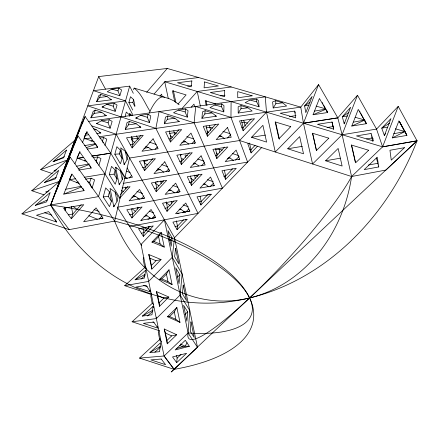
<?xml version="1.0" encoding="UTF-8"?>
<svg xmlns="http://www.w3.org/2000/svg" width="439" height="439" viewBox="0 0 439 439"><rect width="100%" height="100%" fill="white"/><g stroke="black" fill="none" stroke-linecap="round" stroke-linejoin="round"><path stroke-width="0.66" d="M123.145 183.354L247.618 162.09L230.958 117.372L231.106 101.585L164.729 81.753L154.067 94.05M225.58 179.381L221.953 170.766L236.253 168.296L225.58 179.381L225.646 176.034L224.373 170.129M223.802 111.879L223.972 105.673L221.788 103.977L214.77 104.959L209.979 107.643L223.802 111.879L221.58 106.825L221.788 103.977M238.212 113.032L240.967 108.757L241.055 105.601L247.931 107.758L252.14 111.012L238.212 113.032L238.157 106.803L241.055 105.601M216.828 158.589L212.942 149.359L227.819 146.955L216.828 158.589L216.959 155.28L215.56 148.772M207.433 136.282L203.257 126.355L218.759 124.045L207.433 136.282L207.647 133.022L206.116 125.905M208.53 194.307L211.241 194.263L200.925 204.975L201.166 201.501L200.063 196.332M187.656 311.855L186.915 321.282L183.579 305.335L187.656 311.855L184.912 314.522M201.94 118.3L202.461 111.879L205.189 110.683L212.042 112.9L216.383 116.203L201.94 118.3L204.821 113.937L205.189 110.683M176.708 362.647L172.543 356.951L186.608 353.291L176.708 362.647L177.109 358.164L176.549 355.491M191.47 185.434L187.277 176.769L202.083 174.212L191.47 185.434L191.788 181.987L190.51 175.979M160.098 339.122L139.525 358.092L164.087 355.985L188.106 332.998L164.416 219.818L141.034 244.479L164.087 355.985L174.124 369.358L197.517 347.353L188.106 332.998L189.796 310.571L180.155 295.019L182.125 274.029L172.258 257.292L174.508 237.724L116.159 134.235L91.817 125.889M179.891 274.819L179.03 283.632L175.715 267.795L179.891 274.819L177.625 277.097M141.748 245.599L117.389 207.252L222.408 188.166L194.109 122.783L195.728 106.501L230.958 117.372M185.06 219.401L187.069 219.357L177.093 229.712L177.493 226.129L176.374 220.812M181.34 164.499L176.84 155.192L192.255 152.701L181.34 164.499L181.746 161.086L180.341 154.462M187.294 117.12L188.046 110.721L185.631 109.02L178.36 110.035L173.542 112.757L187.294 117.12L185.137 111.956L185.631 109.02M172.181 238.026L171.199 246.235L167.907 230.508L172.181 238.026L169.481 240.819M152.64 303.025L132.095 321.771L156.355 318.571L156.531 317.227M166.996 211.357L177.235 200.513L162.518 203.219L166.996 211.357L167.478 207.784L166.238 201.863M153.123 306.307L151.949 314.785L142.406 316.096L153.123 306.307L153.524 307.618M169.63 169.833L169.459 170.985L168.219 171.501M170.453 141.995L181.691 129.576L165.607 131.98L170.453 141.995L170.958 138.636L169.284 130.723M161.393 341.811L159.73 339.918L159.928 338.688M156.18 191.706L166.705 180.33L151.378 182.981L156.18 191.706L156.761 188.15L155.532 182.278M155.444 183.008L155.642 181.839M164.312 123.765L165.448 117.136L167.989 115.951L174.815 118.234L179.299 121.587L164.312 123.765L167.325 119.309L167.989 115.951M143.344 236.396L153.244 225.92L138.603 228.763L143.344 236.396L143.987 232.708L142.911 227.523M129.609 226.508L198.049 213.365L155.872 128.402L159.066 111.594L194.109 122.783M144.574 170.617L155.395 158.655L139.41 161.234L144.574 170.617L145.265 167.094L143.915 160.608M144.102 162.134L144.453 160.4M131.898 217.958L142.06 206.983L126.822 209.782L131.898 217.958L132.649 214.276L131.541 208.92M149.43 122.558L150.802 115.951L148.146 114.25L140.601 115.303L135.761 118.069L149.43 122.558L147.339 117.284L148.146 114.25M129.576 158.04L239.584 140.529L351.59 176.511L385.98 170.041L417.05 140.809L398.228 106.397L382.589 146.851L351.59 176.511A143.043 124.242 -81.8 0 1 244.111 299.14A143.043 124.242 -81.8 0 1 114.634 221.097L98.561 196.595L70.07 157.063L59.479 181.373L21.95 213.848L69.17 229.646L114.634 221.097L129.527 158.073M132.084 147.927L143.218 135.322L126.52 137.813L132.084 147.927L132.902 144.453L131.288 136.694M117.026 201.358L118.096 196.919L115.139 192.161L110.046 188.386L113.822 206.818L117.026 201.358L115.139 192.161M122.261 179.617L123.244 175.562L120.456 170.848L115.6 167.204L119.216 184.781L122.261 179.617L120.456 170.848M127.058 159.725L127.952 156.01L125.324 151.345L120.681 147.822L124.149 164.62L127.058 159.725L125.324 151.345M131.903 139.728L132.32 138.022L131.695 136.869M113.822 206.818L114.135 205.534M119.216 184.781L119.507 183.606M124.149 164.62L124.544 163.006M111.396 201.243L108.279 196.359L109.47 191.821L105.678 187.892L103.22 196.941L109.52 206.665L111.396 201.243L109.47 191.821M117.015 178.997L114.085 174.157L115.172 170.025L111.528 166.365L109.289 174.601L115.205 184.243L117.015 178.997L115.172 170.025M122.146 158.688L119.386 153.902L120.374 150.122L116.873 146.697L114.826 154.232L120.396 163.774L122.146 158.688L120.374 150.122M129.236 116.351L129.571 115.073L126.311 112.049L125.099 116.511M134.899 106.551L132.847 102.539L133.621 99.582L130.476 96.728L128.874 102.622L132.721 110.052M125.258 129.434L127.052 122.591L129.39 121.422L136.183 123.765L140.809 127.173L125.258 129.434L128.402 124.885L129.39 121.422M132.644 114.552L125.527 100.904L93.436 90.653L129.681 86.132L98.561 196.595L50.655 204.98L21.95 213.848M92.102 188.101L94.588 179.809L91.136 178.229L85.325 179.189M98.896 165.454L100.965 158.572L97.705 156.937L93.079 157.661M104.921 145.38L106.781 139.185L103.697 137.511L99.916 138.065M110.101 128.21L112.148 121.389L109.229 119.688L101.398 120.78L96.536 123.584L110.101 128.21L108.087 122.821L109.229 119.688M115.172 111.319L117.054 105.042L114.277 103.319L106.776 104.306L102.106 107.028L115.172 111.319L113.224 106.194L114.277 103.319M119.842 95.746L121.581 89.946L118.936 88.212L111.742 89.112L107.242 91.751L119.842 95.746L117.959 90.868L118.936 88.212M71.321 218.754L83.767 204.684L63.639 208.262L71.321 218.754L72.841 214.045L81.215 204.552M71.299 208.207L71.914 206.346M65.016 210.764L65.427 209.562L65.054 207.543M90.884 117.822L93.194 111.319L95.263 110.101L101.755 112.351L106.337 115.698L90.884 117.822L94.028 113.399L95.263 110.101M96.607 101.7L98.737 95.702L100.761 94.44L107.017 96.531L111.413 99.774L96.607 101.7L99.615 97.485L100.761 94.44M91.46 187.464L89.666 182.361L91.136 178.229M97.442 163.698L96.36 160.69L97.705 156.937M103.697 137.511L102.463 140.93L103.16 142.829M133.516 89.786L134.147 88.091L169.289 98.715L173.751 100.8L179.145 104.712M74.871 140.304L98.698 76.573L167.243 68.451L300.759 107.121L303.448 123.2L312.573 163.977L342.107 134.751L357.483 95.252L376.536 129.071L382.589 146.851L417.05 140.809A183.87 0.34 -43.2 0 0 257.424 290.602A183.87 0.34 -43.2 0 0 174.124 369.358A208.563 81.654 9.1 0 0 243.096 287.375A208.563 81.654 9.1 0 0 50.655 204.986L74.833 140.326L85.117 116.483L110.782 153.178L124.989 177.274M59.814 181.23L56.126 191.102L64.259 171.04L59.814 181.23L60.878 180.38M75.387 139.525L72.336 147.707L79.711 129.505L75.387 139.525L76.413 138.675M384.377 135.58L390.935 118.618L381.743 128.15L384.377 135.58L385.585 133.28M392.323 137.901L398.908 120.857L406.909 135.399L392.323 137.901L404.95 131.557L406.629 134.85M351.782 126.053L358.257 109.41L366.356 123.705L351.782 126.053L364.76 120.039L355.178 117.301M344.192 123.836L350.646 107.27L342.316 116.779L344.192 123.836L344.889 122.744M114.634 221.097A132.677 46.638 18.2 0 1 246.652 292.78A132.677 46.638 18.2 0 1 188.106 332.998A123.529 18.729 -47.3 0 0 253.479 294.284A123.529 18.729 -47.3 0 0 351.59 176.511L342.107 134.751L337.805 117.861L318.571 84.612L303.448 123.2L275.275 151.993L266.484 112.154L265.271 96.838L88.261 121.438M313.062 114.744L319.427 98.484L327.604 112.532L313.062 114.744L325.743 109.295M82.417 142.686L86.757 131.963L97.677 147.471L87.207 149.062M74.943 163.725L79.7 151.965L91.186 168.049L78.576 170.08M63.765 194.137L71.93 173.959L84.052 190.663L63.765 194.137L81.725 186.866M85.117 116.483L67.513 159.911L31.773 190.718L43.988 194.834M120.045 198.198L104.959 173.866L77.955 135.805L59.49 181.373L31.773 190.718M70.07 157.063L50.655 204.98L69.17 229.652M143.866 257.589L143.185 259.262L144.519 266.292L146.374 268.295M151.685 293.729L150.758 295.908L152.103 302.981L153.743 304.809M77.955 135.805L67.507 159.917L40.723 169.63L52.279 173.548M159.203 330.94L158.38 332.8L159.73 339.918M86.801 132.013L84.036 138.219L94.38 141.879M79.942 151.51L77.034 157.98L86.917 161.623M71.771 174.321L69.351 179.65L79.25 183.469M187.074 342.716L185.126 346.19L176.176 348.484M167.451 316.733L169.569 316.53L174.294 311.893L176.873 307.476L179.985 322.374L167.451 316.733L176.873 307.476M159.67 279.292L161.739 278.897L166.425 274.145L169.01 269.809L172.099 284.609L159.67 279.292L169.01 269.809M151.943 242.098L153.968 241.51L158.611 236.654L161.201 232.401L164.268 247.102L151.943 242.098L161.201 232.401M273.201 107.95L275.84 103.763L275.67 100.701L272.614 101.908L273.201 107.95L286.64 106.002L282.562 102.797L275.67 100.701M85.759 133.785L87.224 131.716M318.571 84.612L300.753 107.127L99.192 136.748M146.653 92.366L167.243 68.451M337.816 117.855L303.448 123.2L337.81 117.85L357.483 95.252M159.906 96.179L161.645 94.182L162.194 96.799M140.859 135.426L132.902 144.453L130.41 144.837M178.009 104.043L186.103 94.923L172.406 90.774L174.645 101.31M182.19 108.301L197.221 91.46L231.249 86.982M191.256 107.165L193.983 104.125L194.554 106.798M155.115 149.342L157.387 146.829M129.346 178.014L131.53 175.595M120.5 194.532L127.705 186.548M152.876 158.666L145.265 167.094L142.659 167.528M178.986 129.741L170.958 138.636L168.988 138.933M119.633 198.198L130.065 186.668L122.124 188.04M99.038 219.237L102.04 215.928M191.991 143.553L194.735 140.584M165.997 171.83L168.642 168.966M140.941 199.092L143.921 195.865M139.07 207.323L132.649 214.276L129.538 214.858M163.577 180.769L156.761 188.15L154.259 188.594M189.418 152.772L181.746 161.086L179.858 161.393M215.736 124.259L207.647 133.022L206.379 133.215M227.572 137.967L230.793 134.553M201.386 165.86L204.497 162.562M152.201 218.249L154.934 215.351M176.555 192.309L179.128 189.577M150.072 226.25L143.987 232.708L141.358 233.224M173.954 200.914L167.478 207.784L164.834 208.278M198.658 174.7L191.788 181.987L189.127 182.459M224.686 147.081L216.959 155.28L215.626 155.499M251.179 118.969L243.041 127.606L241.697 127.815M243.102 130.767L254.499 118.706L239.551 120.939L243.102 130.767L243.041 127.606L241.455 120.341M239.584 140.529L266.484 112.154L382.583 146.846L417.05 140.809A240.912 200.842 -70.2 0 1 237.96 300.38A240.912 200.842 -70.2 0 1 50.655 204.986L74.833 140.326L40.723 169.63M251.481 137.303L262.906 125.318L266.599 142.093L251.481 137.303L265.37 135.097M398.228 106.397L376.536 129.088L342.107 134.751M235.573 160.087L239.151 156.372M210.182 186.602L213.508 183.14M188.792 208.953L185.576 212.295L183.694 211.582M183.628 219.747L177.493 226.129L174.881 226.42M207.685 194.718L201.166 201.501L199.196 201.699M232.56 168.839L225.646 176.034L223.671 176.204M255.092 145.391L250.976 149.677L249.654 149.776M249.747 143.41L247.788 143.729L251.097 152.887L257.545 146.192M261.858 147.367L174.492 237.735L197.517 347.353M151.817 269.091L151.406 265.496L156.026 260.728L161.058 259.586L148.794 254.499L151.817 269.091L161.058 259.586M172.258 257.292L148.667 281.399L124.714 285.679L145.726 266.714M287.715 148.783L299.683 136.622L303.514 153.793L287.715 148.783L302.312 146.341M159.533 306.323L159.148 302.85L163.807 298.191L168.856 297.033L156.487 291.633L159.533 306.323L168.856 297.033M156.355 318.571L180.155 295.019M325.595 160.789L338.145 148.448L342.124 166.03L325.595 160.789L340.225 158.199M167.303 343.803L166.941 340.455L171.649 335.906L176.708 334.737L164.235 329.014L167.303 343.803L176.708 334.737M177.109 358.164L181.044 354.438M149.902 352.572L160.636 342.661L159.566 351.688L149.902 352.572L160.619 346.201M154.918 352.215L160.389 347.156M147.455 316.003L152.421 311.46M141.04 279.127L145.007 275.538M35.252 205.457L50.156 192.545L46.55 201.896L35.252 205.457L47.456 199.904M44.515 182.575L58.7 170.332L55.424 178.832L44.515 182.575L56.269 177.372M310.06 102.111L304.611 105.909L305.802 112.625L312.151 96.437L304.611 105.909L309.105 105.228M348.961 112.351L342.316 116.779L347.485 115.962M389.645 123.129L381.743 128.15L387.604 127.184M91.005 141.292L92.689 140.326M84.414 160.937L85.589 160.273M142.406 316.096L153.041 310.077M76.578 182.816L78.235 181.889M249.906 100.059L245.138 102.699L259.015 106.82L258.648 100.805L256.678 99.115L249.906 100.059L256.738 101.87L259.015 106.82M135.547 279.533L145.018 274.441M194.153 143.427L195.333 142.889L190.965 133.066L179.776 145.331L195.333 142.889M53.563 161.459L64.528 156.728M78.158 168.741L89.369 164.405M238.382 159.62L239.617 159.154L236.138 150.089L225.196 161.585L239.617 159.154M86.285 147.685L95.74 144.184M142.801 198.708L144.513 198.077L139.531 189.445L129.137 200.837L144.513 198.077M56.604 169.75L54.079 170.65L55.341 171.078M101.096 218.825L102.962 218.161L96.042 207.883L83.64 221.75L102.962 218.161M177.543 192.567L180.001 191.695L175.638 183.123L165.152 194.367L180.001 191.695M213.151 185.927L214.298 185.532L210.511 177.016L199.948 188.112L214.298 185.532M48.778 190.905L45.683 191.925L46.962 192.359M152.882 218.381L155.724 217.508L151.082 209.458L140.957 220.312L155.724 217.508M187.404 211.752L189.84 211.022L185.763 203.016L175.562 213.738L189.84 211.022M189.357 346.305L175.172 349.949L185.302 340.285L189.357 346.305L185.126 346.19L180.363 343.984M393.668 133.763L404.95 131.557L399.474 121.614M187.069 219.357L172.906 222.107L177.093 229.712M65.471 189.319L80.82 186.377M140.721 220.652L142.022 220.405M147.866 219.297L149.167 219.05M177.696 213.623L179.019 213.37M182.317 212.745L183.634 212.492M143.943 216.394L147.043 215.807L151.115 218.677L149.891 218.199M179.024 209.782L181 209.408L184.951 212.24M378.775 166.935L364.183 169.641L377.238 157.189L378.775 166.935L376.426 158.013M353.483 122.124L364.76 120.039M368.381 165.042L377.65 163.341M211.241 194.263L197.007 196.875L200.925 204.975M76.578 166.211L89.199 163.923M68.347 214.858L72.841 214.045L71.376 206.769M131.766 197.188L135.635 196.496L139.333 199.119M168.455 190.647L170.952 190.202L174.541 192.792M203.098 184.479L205.09 184.122L208.574 186.674M314.417 111.122L325.683 109.152M84.304 145.649L95.603 143.707M156.63 181.697L157.958 181.472M124.462 178.574L132.479 177.219L127.129 167.939M366.532 138.922L371.833 138.027L373.106 138.406M371.087 133.478L356.479 135.914L373.512 140.974L371.087 133.478L372.596 141.358M156.289 170.288L160.186 169.635L163.917 172.34M193.198 164.115L195.706 163.698L198.807 165.986M227.353 158.402L230.014 157.958L233.532 160.592M69.521 179.716L75.535 178.717M84.233 177.29L104.959 173.866M143.943 161.261L147.723 160.652M215.159 149.737L219.045 149.106L222.255 150.171M327.099 127.513L333.047 126.564L333.656 129.236M332.049 122.037L317.468 124.325L333.739 129.159L332.049 122.037L333.047 126.564M143.888 148.283L148.629 147.548L152.081 150.072M181.719 142.395L185.637 141.786L188.863 144.184M218.825 136.622L221.349 136.233L224.477 138.592M289.356 116.593L295.946 115.594M131.892 139.064L137.802 138.175L139.07 138.609M169.514 133.407L174.585 132.649L176.5 133.28M206.05 127.919L210.089 127.315L212.652 128.133M241.774 122.552L244.375 122.157L247.596 123.156M294.712 111.089L280.164 113.251L295.727 117.871L294.712 111.089L295.238 113.021M84.304 138.938L91.109 137.923M84.661 135.338L88.705 134.751M96.789 133.577L100.827 132.99L96.037 129.527L93.584 128.649M94.017 129.818L96.037 129.527M128.402 124.885L136.183 123.765M167.325 119.309L174.815 118.234M204.821 113.937L212.042 112.9M240.967 108.757L247.931 107.758M275.84 103.763L282.562 102.797M135.761 118.069L137.067 117.882M96.536 123.584L97.892 123.392M82.916 122.185L81.577 122.366L82.856 122.81M220.279 95.85L225.009 95.208M94.028 113.399L101.755 112.351M102.106 107.028L103.461 106.847M125.527 100.904L87.745 105.876L155.872 128.402M99.615 97.485L107.017 96.531M187.64 86.148L191.673 85.627M198.604 77.527L164.729 81.753L168.258 98.391M103.22 196.941L108.279 196.359M109.289 174.601L114.085 174.157M114.826 154.232L119.386 153.902M128.874 102.622L132.847 102.539M214.77 104.959L221.58 106.825M111.742 89.112L117.959 90.868M178.36 110.035L185.137 111.956M316.14 106.117L325.711 108.856M395.325 128.803L404.95 131.557M106.776 104.306L113.224 106.194M140.601 115.303L147.339 117.284M231.106 101.585L266.484 112.154M215.604 103.867L205.211 100.718L206.187 105.239M101.398 120.78L108.087 122.821M215.115 115.808L216.383 116.203M222.913 131.404L229.97 133.654M110.145 99.368L111.413 99.774M178.036 121.18L179.299 121.587M139.525 358.092L174.14 369.358L164.087 355.985M132.095 321.771L159.456 330.754M186.712 136.644L193.736 138.96M152.854 322.1L154.122 322.517M232.533 153.568L238.311 155.483M143.526 285.471L147.317 286.727M150.533 291.94L135.892 287.09L146.039 285.317L150.533 291.94L149.732 290.141M124.714 285.679L151.356 294.503M104.46 115.073L106.337 115.698M139.564 126.756L140.809 127.173M95.153 160.29L96.36 160.69M219.533 135.624L221.349 136.233M44.751 212.761L51.818 215.132M56.593 222.008L36.475 215.275L48.647 211.614L56.593 222.008L55.374 219.571M149.227 142.077L156.207 144.458M185.56 154.852L187.48 155.505M197.709 159L204.102 161.184M183.228 140.952L185.637 141.786M228.724 157.508L230.014 157.958M99.587 132.562L100.827 132.99M87.773 181.702L89.666 182.361M195.212 175.37L197.775 176.275M207.4 179.666L213.178 181.702M161.7 164.614L167.424 166.633M193.775 163.006L195.706 163.698M145.633 146.478L148.629 147.548M207.23 186.213L209.09 186.871M163.176 181.938L160.625 181.011L161.173 183.634M172.752 185.428L177.861 187.283M126.328 171.117L130.12 172.505M203.839 183.661L205.09 184.122M157.623 168.691L160.186 169.635M173.235 192.309L175.084 192.99M125.955 178.053L127.217 178.519L125.049 176.966M183.107 204.876L188.243 206.796M136.941 191.377L142.659 193.528M169.086 189.494L170.952 190.202M137.451 198.384L139.289 199.087M149.276 211.186L153.749 212.915M179.792 208.937L181 209.408M133.154 195.525L135.635 196.496M149.244 217.755L151.12 218.49M94.045 209.518L99.11 211.543M145.238 215.083L147.043 215.807M153.968 241.51L160.142 244.013L164.268 247.102M88.733 215.703L97.376 219.209M148.794 254.499L149.886 258.17L156.026 260.728M161.739 278.897L167.972 281.558L172.099 284.609M156.487 291.633L157.617 295.474L163.807 298.191M169.569 316.53L175.852 319.351L179.985 322.374M164.235 329.014L165.404 333.031L171.649 335.906M179.496 345.389L183.222 347.123M134.147 88.091C141.665 93.803 144.969 103.533 150.012 111.265M73.214 206.511L77.615 209.661M144.25 227.775L146.856 229.663M132.144 208.887L135.382 211.247M121.257 190.186L123.359 191.728M166.079 202.648L170.283 205.754M155.598 183.37L158.869 185.796M144.277 162.655L147.466 165.031M132.139 140.431L134.74 142.379M190.778 178.25L193.961 180.643M181.839 158.446L183.387 159.615M170.294 135.733L172.439 137.363M216.323 153.024L217.925 154.254M207.005 131.135L208.569 132.337M130.098 115.627L129.681 113.613L132.342 115.671M64.231 207.927L65.427 209.562M115.6 167.204L116.302 168.378M98.698 76.573L105.541 89.188M399.485 121.68L406.909 135.399M359.541 111.04L360.189 112.241M360.836 113.449L366.356 123.705L365.029 120.654M322.248 102.517L322.879 103.692M323.51 104.872L327.604 112.532L326.978 110.782M136.518 135.766L138.071 139.459M129.681 113.613L130.312 114.82M96.146 144.475L97.677 147.471M89.946 165.613L91.186 168.049M82.828 188.249L84.052 190.663M129.681 86.132L133.308 93.331M173.74 130.855L174.985 134.543M157.2 326.364L157.749 327.582M209.326 125.461L210.758 130.41M243.694 120.242L245.253 126.147M351.387 144.897L355.277 161.975M312.634 133.231L316.475 150.347M275.577 122.08L279.38 139.256M249.522 143.015L250.976 149.677L251.097 152.887M219.045 149.106L219.752 152.377M205.99 100.531L206.999 105.206M197.221 91.46L200.376 106.161M194.57 175.145L195.256 178.366M185.066 155.296L185.488 157.294M173.394 90.659L175.896 102.419M171.177 201.583L171.715 204.13M133.621 99.582L134.932 105.87M158.611 236.654L160.142 244.013M166.425 274.145L167.972 281.558M174.294 311.893L175.852 319.351M148.415 226.54L148.673 227.792M149.886 258.17L151.406 265.496M157.617 295.474L159.148 302.85M165.404 333.031L166.941 340.455M137.281 207.142L137.681 209.079M125.516 187.074L125.933 189.077M256.678 99.115L256.738 101.87M181.499 154.561A37.683 30.242 -14 0 1 180.445 155.439M149.233 112.988A37.749 12.149 -76.8 0 1 164.685 97.321M224.713 90.571L224.548 96.734L210.276 92.492L224.713 90.571M190.97 321.875L190.285 331.401L194.252 337.525L190.97 321.875M204.569 81.939L204.086 87.838L218.408 85.973L204.569 81.939M183.239 285.015L182.437 293.938L186.498 300.561L183.239 285.015M175.556 248.403L174.64 256.722L178.799 263.844L175.556 248.403M191.865 80.946L191.179 86.823L177.493 82.757L191.865 80.946M145.66 270.188L144.382 278.123L134.954 279.857L145.66 270.188M67.968 159.412L64.621 168.378L72.353 149.293L67.968 159.412M66.487 150.089L63.496 157.842L52.954 161.722L66.487 150.089M153.085 138.812L141.995 151.257L158.133 148.728L153.085 138.812M164.773 161.777L153.99 173.592L169.459 170.985L164.773 161.777M201.084 155.829L190.219 167.484L205.15 164.965L201.084 155.829M227.473 127.529L216.202 139.613L231.21 137.259L227.473 127.529M290.75 126.646L278.908 138.823L275.171 121.921L290.75 126.646M328.811 138.181L316.398 150.544L312.513 133.242L328.811 138.181M368.645 150.253L355.617 162.803L351.584 145.084L368.645 150.253M404.451 147.691L391.275 160.125L389.942 150.259L404.451 147.691M83.739 157.387L77.654 158.336L83.739 157.381M110.782 153.178L91.855 156.125L110.782 153.178M252.134 95.801L237.751 97.776L237.708 91.597L252.134 95.801M153.617 322.05L143.35 323.367L158.029 328.191L153.617 322.05M161.25 359.025L150.851 359.881L165.569 364.672L161.25 359.025"/></g></svg>
